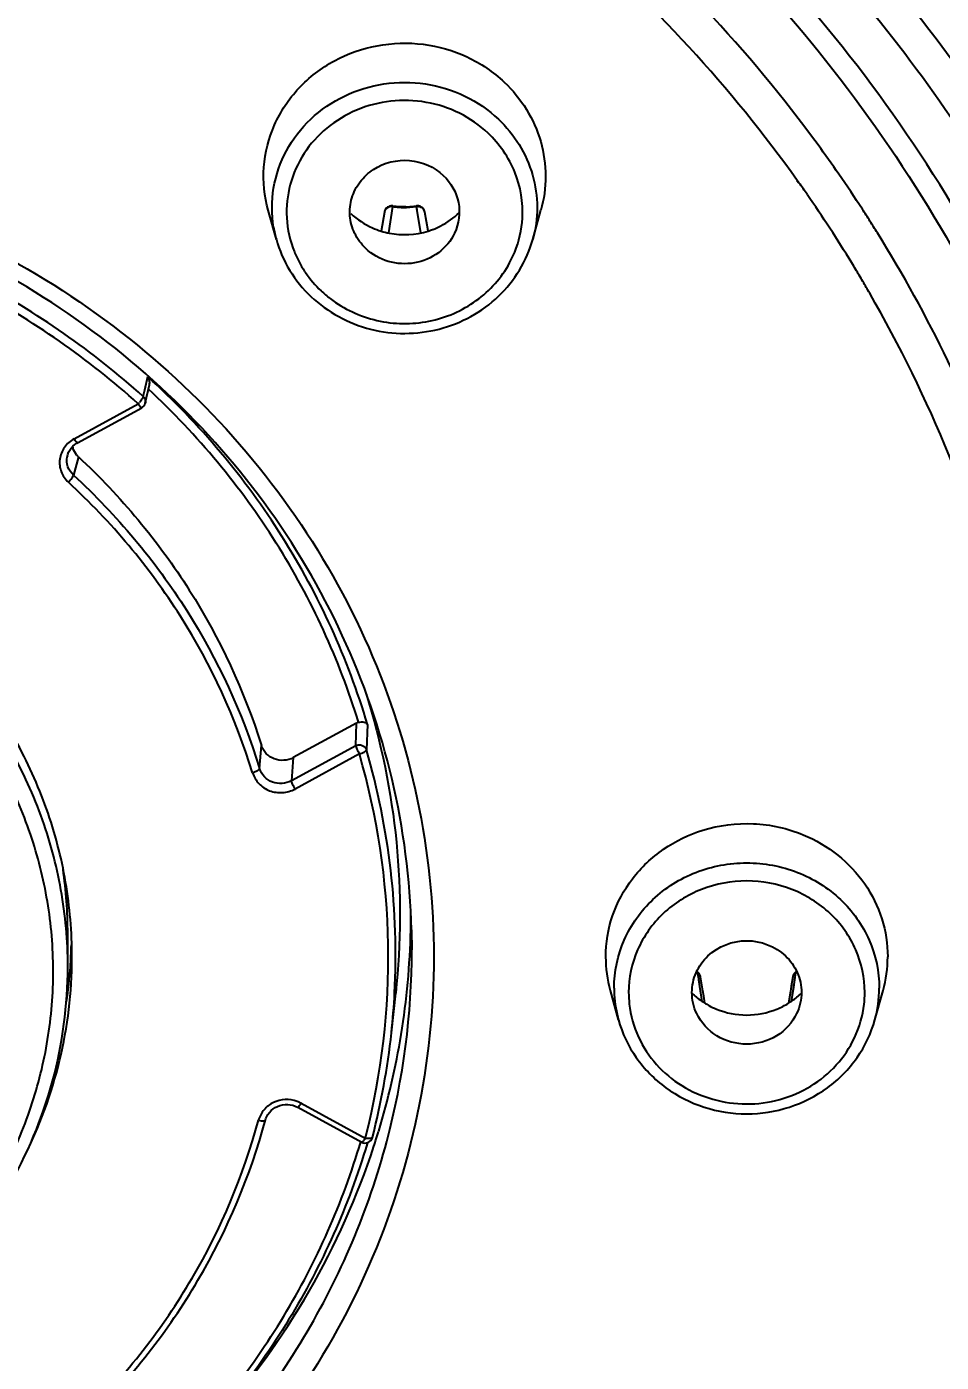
# Model space of a CAD drawing. Header units: millimetres. Extents: x 19741 to 22117, y -10160 to -6800.
# Drawn here: x 20999.28 to 21011.81, y -8164.75 to -8146.44 of the extents above; entities that cross this region are included whole.
import ezdxf

# ---------------------------------------------------------------- set-up
doc = ezdxf.new("R2010")
doc.units = ezdxf.units.MM
doc.styles.add('ARIAL', font='arial.ttf')
doc.dimstyles.get("Standard").update_dxf_attribs({"dimtxt": 15, "dimasz": 15, "dimexe": 0.18, "dimexo": 0.0625, "dimgap": 4, "dimtad": 0, "dimdec": 1, "dimdsep": 46, "dimtxsty": 'ARIAL', "dimcen": 0, "dimclrd": 5, "dimclre": 5, "dimclrt": 5, "dimadec": 0, "dimazin": 0, "dimtfac": 1, "dimtdec": 1, "dimtofl": 0, "dimtmove": 0, "dimatfit": 3, "dimfxl": 1, "dimtolj": 1, "dimtzin": 0, "dimarcsym": 0})

# ---------------------------------------------------------------- blocks, each defined once
blk = doc.blocks.new('*D105')
at = {"color": 5, "lineweight": -2, "transparency": 16777216}
for p, q in [((20930.718, -8157.92), (20930.718, -8082.015)), ((21055.576, -8157.917), (21055.576, -8082.015)), ((20945.718, -8082.195), (21040.576, -8082.195)), ((21055.576, -8082.195), (21070.576, -8082.195))]:
    blk.add_line(p, q, dxfattribs=at)
at = {"color": 5, "transparency": 16777216}
for points in [[(20945.718, -8079.695), (20945.718, -8084.695), (20930.718, -8082.195)], [(21040.576, -8079.695), (21040.576, -8084.695), (21055.576, -8082.195)]]:
    blk.add_solid(points, dxfattribs=at)
at = {"layer": 'Defpoints', "color": 0, "transparency": 16777216}
for p in [(21055.576, -8082.195), (20930.718, -8157.982), (21055.576, -8157.979)]:
    blk.add_point(p, dxfattribs=at)
at = {"color": 5, "transparency": 16777216, "insert": (21099.363, -8082.195), "char_height": 15, "attachment_point": 5, "style": 'ARIAL'}
blk.add_mtext('\\A1;%%C125', dxfattribs=at)

msp = doc.modelspace()

# ---------------------------------------------------------------- linework, layer by layer
at = {"linetype": 'Continuous'}
for p, q in [((21009.859, -8148.585), (21009.835, -8148.553)), ((21009.863, -8148.582), (21009.84, -8148.55)), ((21002.704, -8149.358), (21002.593, -8148.957)), ((21004.184, -8148.984), (21004.139, -8149.242)), ((21004.297, -8148.907), (21004.24, -8149.268)), ((21004.297, -8148.907), (21004.298, -8148.9)), ((21004.298, -8148.9), (21004.298, -8148.898)), ((21004.681, -8149.267), (21004.624, -8148.907)), ((21004.631, -8148.952), (21004.624, -8148.907)), ((21004.782, -8149.241), (21004.737, -8148.984)), ((21006.217, -8149.358), (21006.328, -8148.957)), ((21004.241, -8149.262), (21004.24, -8149.268)), ((21000.901, -8151.419), (21000.943, -8151.238)), ((21000.88, -8151.51), (21000.901, -8151.419)), ((21000.908, -8151.6), (21000.966, -8151.352)), ((20999.934, -8152.088), (21000.811, -8151.61)), ((20999.982, -8152.143), (21000.859, -8151.665)), ((20999.842, -8152.323), (20999.847, -8152.305)), ((20999.842, -8152.324), (20999.842, -8152.323)), ((20999.992, -8152.336), (20999.925, -8152.587)), ((21003.804, -8155.986), (21002.936, -8156.46)), ((21003.791, -8156.297), (21003.804, -8155.986)), ((21003.791, -8156.297), (21003.804, -8155.986)), ((21003.952, -8156.004), (21003.937, -8156.353)), ((21002.474, -8156.611), (21002.499, -8156.295)), ((21003.791, -8156.297), (21002.911, -8156.777)), ((21002.936, -8156.46), (21002.911, -8156.777)), ((21003.841, -8156.41), (21002.961, -8156.89)), ((20999.847, -8159.324), (20999.847, -8158.868)), ((21004.556, -8158.82), (21004.56, -8159.093)), ((21008.5, -8159.557), (21008.477, -8159.406)), ((21008.484, -8159.456), (21008.477, -8159.406)), ((21008.515, -8159.657), (21008.492, -8159.507)), ((21008.546, -8159.656), (21008.516, -8159.466)), ((21009.778, -8159.466), (21009.758, -8159.593)), ((21009.817, -8159.406), (21009.787, -8159.607)), ((21004.28, -8160.232), (21004.339, -8159.687)), ((21007.391, -8160.055), (21007.279, -8159.654)), ((21008.537, -8159.801), (21008.515, -8159.657)), ((21008.537, -8159.801), (21008.515, -8159.657)), ((21009.746, -8159.665), (21009.72, -8159.824)), ((21009.758, -8159.593), (21009.746, -8159.665)), ((21009.787, -8159.607), (21009.757, -8159.801)), ((21009.779, -8159.657), (21009.757, -8159.801)), ((21009.794, -8159.557), (21009.779, -8159.657)), ((21010.903, -8160.055), (21011.015, -8159.654)), ((21002.998, -8161.252), (21003.874, -8161.731)), ((21003.045, -8161.197), (21003.922, -8161.675)), ((21003.948, -8161.739), (21003.945, -8161.751)), ((21003.951, -8161.74), (21003.947, -8161.752))]:
    msp.add_line(p, q, dxfattribs=at)
for points in [[(21004.298, -8148.898), (21004.289, -8148.897), (21004.272, -8148.898), (21004.255, -8148.901), (21004.239, -8148.908), (21004.226, -8148.916), (21004.214, -8148.926), (21004.204, -8148.938), (21004.196, -8148.95), (21004.191, -8148.961), (21004.187, -8148.971), (21004.185, -8148.981), (21004.185, -8148.983)], [(21004.737, -8148.984), (21004.736, -8148.979), (21004.734, -8148.971), (21004.731, -8148.961), (21004.726, -8148.951), (21004.719, -8148.94), (21004.711, -8148.93), (21004.702, -8148.921), (21004.691, -8148.913), (21004.679, -8148.906), (21004.666, -8148.901), (21004.651, -8148.898), (21004.636, -8148.897), (21004.623, -8148.898)], [(20999.847, -8152.305), (20999.859, -8152.274), (20999.875, -8152.245), (20999.895, -8152.217), (20999.918, -8152.191), (20999.944, -8152.168), (20999.973, -8152.149), (20999.982, -8152.143)], [(21008.516, -8159.466), (21008.513, -8159.455), (21008.506, -8159.436), (21008.496, -8159.419), (21008.484, -8159.405), (21008.471, -8159.395)], [(21009.822, -8159.395), (21009.81, -8159.405), (21009.797, -8159.42), (21009.787, -8159.437), (21009.78, -8159.455), (21009.778, -8159.466)], [(21008.574, -8159.824), (21008.558, -8159.728), (21008.546, -8159.656)], [(21002.555, -8161.424), (21002.56, -8161.408), (21002.572, -8161.379), (21002.589, -8161.35), (21002.609, -8161.323), (21002.632, -8161.298), (21002.659, -8161.276), (21002.688, -8161.257), (21002.72, -8161.24), (21002.753, -8161.228), (21002.788, -8161.22), (21002.824, -8161.216), (21002.86, -8161.215), (21002.895, -8161.218), (21002.93, -8161.225), (21002.962, -8161.236), (21002.993, -8161.25), (21002.998, -8161.252)]]:
    msp.add_lwpolyline(points, dxfattribs=at)
for centre, radius, start, end in [((20994.379, -8159.561), 19.498, 34.7014, 36.1442), ((20994.461, -8159.505), 19.398, 32.9918, 34.7016), ((20994.366, -8159.583), 19.005, 34.7933, 35.3695), ((20994.469, -8159.513), 18.88, 31.3896, 34.7963), ((21004.46, -8147.735), 1.184, 262.0954, 263.8546), ((21004.461, -8147.709), 1.199, 262.2055, 270.874), ((21004.461, -8147.731), 1.188, 263.8557, 269.121), ((21004.461, -8147.73), 1.188, 269.1263, 277.8964), ((21004.461, -8147.71), 1.199, 270.8789, 276.1439), ((21004.461, -8147.714), 1.195, 276.1451, 277.7938), ((20994.527, -8159.461), 19.319, 32.4146, 32.991), ((21004.278, -8148.92), 1.634, 189.49, 195.5368), ((21004.454, -8148.216), 1.074, 246.1999, 252.9727), ((21004.459, -8148.198), 1.093, 252.9676, 258.9518), ((21004.464, -8148.208), 1.082, 287.0735, 290.6014), ((21004.467, -8148.214), 1.076, 290.597, 296.99), ((20994.562, -8159.439), 19.277, 31.8498, 32.4146), ((21004.35, -8148.958), 1.511, 208.301, 214.3849), ((20994.577, -8159.445), 18.753, 31.0767, 31.3857), ((20994.585, -8159.44), 18.743, 30.4786, 31.0767), ((21004.386, -8148.932), 1.555, 214.3997, 226.5983), ((20994.597, -8159.433), 18.729, 29.9093, 30.4786), ((21004.406, -8148.91), 1.584, 226.6246, 232.5478), ((21000.505, -8151.301), 0.434, 314.7184, 318.0634), ((21000.811, -8151.577), 0.1, 298.6299, 347.0085), ((21000.095, -8152.384), 0.26, 166.5938, 169.7569), ((21000.182, -8152.13), 0.279, 194.1915, 198.301), ((20993.848, -8158.869), 5.998, 0.0037, 8.3977), ((20994.407, -8158.608), 10.14, 358.8052, 359.7727), ((20994.426, -8158.608), 10.121, 359.773, 360), ((20993.86, -8159.19), 6.044, 1.5423, 3.0085), ((20994.308, -8158.604), 10.239, 350.7114, 358.7936), ((20993.858, -8158.901), 6.039, 355.9464, 358.7956), ((20994.307, -8159.089), 10.253, 345.1327, 359.977), ((20993.841, -8158.899), 6.056, 351.3733, 355.9454), ((21008.96, -8159.188), 1.745, 180.0742, 195.4384), ((21009.334, -8159.188), 1.745, 344.5596, 359.9261), ((20994.322, -8159.158), 10.016, 353.8465, 356.9772), ((21008.966, -8159.618), 1.635, 180.0518, 192.6638), ((21008.972, -8159.678), 1.442, 180.014, 186.3216), ((21009.119, -8158.949), 1.033, 225.5414, 234.8534), ((21009.174, -8158.949), 1.033, 305.1466, 314.4583), ((21009.322, -8159.678), 1.442, 353.4811, 359.9845), ((21009.322, -8159.617), 1.641, 344.5026, 359.9268), ((21009.004, -8159.673), 1.475, 186.3904, 204.792), ((21009.127, -8158.938), 1.046, 234.8387, 238.0004), ((21009.128, -8158.937), 1.047, 238.0001, 241.3648), ((21009.136, -8158.922), 1.064, 241.3837, 247.839), ((21009.16, -8158.926), 1.06, 292.156, 301.9641), ((21009.166, -8158.938), 1.046, 301.9998, 305.1613), ((21009.288, -8159.672), 1.476, 334.7833, 353.4116), ((21008.977, -8159.615), 1.646, 192.6502, 195.4943), ((20994.264, -8159.15), 10.075, 345.5297, 353.8383), ((20994.273, -8158.597), 10.275, 343.1348, 350.7043), ((21002.849, -8161.563), 0.416, 61.7697, 70.1787), ((21003.922, -8161.643), 0.1, 241.3701, 345.534), ((20994.25, -8159.18), 9.989, 345.5328, 345.7018), ((20994.201, -8158.575), 10.35, 341.9175, 342.5064), ((20994.213, -8158.579), 10.337, 342.5064, 343.1353)]:
    msp.add_arc(centre, radius, start, end, dxfattribs=at)
for points, knots in [([(21055.576, -8157.979), (21055.79, -8154.001), (21055.357, -8145.958), (21052.152, -8134.293), (21047.469, -8125.297), (21042.651, -8118.763), (21037.129, -8112.689), (21029.046, -8106.149), (21019.787, -8101.311), (21011.882, -8098.55), (21003.699, -8096.552), (20997.36, -8095.945), (20993.147, -8095.945)], [0, 0, 0, 0, 0.121522, 0.243492, 0.366411, 0.428424, 0.490784, 0.616404, 0.743348, 0.807307, 0.871469, 1, 1, 1, 1]), ([(20930.931, -8157.677), (20931.071, -8153.915), (20931.862, -8148.262), (20934.028, -8141.016), (20936.927, -8133.974), (20941.883, -8125.713), (20948.381, -8118.54), (20954.362, -8113.588), (20960.847, -8109.178), (20969.744, -8104.81), (20981.241, -8101.602), (20993.172, -8100.522), (21005.102, -8101.611), (21016.595, -8104.828), (21025.488, -8109.202), (21031.971, -8113.617), (21037.947, -8118.574), (21044.439, -8125.751), (21049.388, -8134.016), (21052.282, -8141.06), (21054.442, -8148.308), (21055.228, -8153.961), (21055.364, -8157.724)], [0, 0, 0, 0, 0.060743, 0.091251, 0.121862, 0.183409, 0.24559, 0.276968, 0.308508, 0.371957, 0.43586, 0.500007, 0.564153, 0.628055, 0.691501, 0.72304, 0.754416, 0.816594, 0.87814, 0.90875, 0.939257, 1, 1, 1, 1]), ([(21024.322, -8210.31), (21027.778, -8208.399), (21034.312, -8203.932), (21042.582, -8195.521), (21048.972, -8185.738), (21053.225, -8174.957), (21055.176, -8163.594), (21054.746, -8152.088), (21051.952, -8140.885), (21046.906, -8130.418), (21039.806, -8121.087), (21030.93, -8113.248), (21020.619, -8107.196), (21009.267, -8103.154), (20997.305, -8101.275), (20985.186, -8101.628), (20973.371, -8104.197), (20965.953, -8107.343), (20962.447, -8109.243)], [0, 0, 0, 0, 0.063059, 0.125441, 0.187164, 0.248341, 0.309174, 0.36992, 0.430848, 0.492201, 0.554154, 0.616784, 0.680067, 0.743881, 0.808029, 0.872266, 0.936332, 1, 1, 1, 1]), ([(20993.147, -8103.184), (20996.808, -8103.184), (21004.133, -8103.819), (21014.75, -8106.648), (21024.651, -8111.261), (21033.501, -8117.505), (21041.004, -8125.176), (21046.905, -8134.019), (21051.001, -8143.735), (21052.438, -8150.599), (21052.817, -8154.049)], [0, 0, 0, 0, 0.128167, 0.25588, 0.382762, 0.508523, 0.633022, 0.756282, 0.878495, 1, 1, 1, 1]), ([(20993.147, -8103.386), (20996.766, -8103.386), (21004.006, -8104.01), (21014.503, -8106.787), (21024.303, -8111.315), (21033.077, -8117.449), (21040.535, -8124.988), (21046.428, -8133.685), (21050.557, -8143.251), (21052.044, -8150.019), (21052.455, -8153.424)], [0, 0, 0, 0, 0.128174, 0.255895, 0.382789, 0.508562, 0.633068, 0.756328, 0.878522, 1, 1, 1, 1]), ([(21052.045, -8153.478), (21051.635, -8150.098), (21050.523, -8145.061), (21048.111, -8138.657), (21045.083, -8132.464), (21040.19, -8125.249), (21032.783, -8117.769), (21024.071, -8111.682), (21014.344, -8107.189), (21003.924, -8104.434), (20996.738, -8103.816), (20993.147, -8103.816)], [0, 0, 0, 0, 0.12149, 0.182552, 0.24384, 0.367103, 0.491598, 0.617346, 0.744202, 0.871878, 1, 1, 1, 1]), ([(21051.735, -8153.516), (21051.331, -8150.238), (21049.899, -8143.726), (21045.971, -8134.502), (21040.383, -8126.081), (21033.315, -8118.731), (21024.991, -8112.678), (21015.674, -8108.111), (21005.657, -8105.169), (20998.717, -8104.352), (20995.238, -8104.235)], [0, 0, 0, 0, 0.121577, 0.243853, 0.367143, 0.491628, 0.617339, 0.744155, 0.871821, 1, 1, 1, 1]), ([(21011.175, -8136.518), (21012.86, -8137.715), (21015.972, -8140.454), (21019.637, -8145.426), (21022.114, -8151.025), (21023.285, -8156.997), (21023.095, -8163.068), (21021.552, -8168.963), (21018.731, -8174.41), (21016.096, -8177.568), (21014.624, -8178.995)], [0, 0, 0, 0, 0.127336, 0.253182, 0.377746, 0.501471, 0.62496, 0.748863, 0.873748, 1, 1, 1, 1]), ([(20993.4, -8137.569), (20994.592, -8137.582), (20996.975, -8137.783), (21000.454, -8138.608), (21003.756, -8139.936), (21006.8, -8141.735), (21009.511, -8143.961), (21011.823, -8146.56), (21013.679, -8149.47), (21014.584, -8151.577), (21014.945, -8152.655)], [0, 0, 0, 0, 0.127629, 0.254907, 0.381536, 0.507293, 0.63202, 0.755665, 0.878274, 1, 1, 1, 1]), ([(20993.147, -8137.997), (20994.632, -8137.997), (20997.603, -8138.277), (21001.881, -8139.524), (21005.818, -8141.547), (21009.254, -8144.27), (21012.055, -8147.586), (21014.106, -8151.364), (21015.323, -8155.454), (21015.546, -8158.286), (21015.507, -8159.69)], [0, 0, 0, 0, 0.128471, 0.256405, 0.383372, 0.509057, 0.633354, 0.756373, 0.878429, 1, 1, 1, 1]), ([(21010.124, -8148.061), (21009.176, -8146.763), (21006.933, -8144.377), (21002.802, -8141.692), (20998.118, -8140.017), (20994.803, -8139.639), (20993.147, -8139.639)], [0, 0, 0, 0, 0.245836, 0.494941, 0.74671, 1, 1, 1, 1]), ([(21014.333, -8154.797), (21013.955, -8153.098), (21012.728, -8149.768), (21009.637, -8145.409), (21005.496, -8141.928), (21002.221, -8140.346), (21000.51, -8139.761)], [0, 0, 0, 0, 0.245285, 0.493431, 0.745085, 1, 1, 1, 1]), ([(21000.449, -8140.042), (21002.132, -8140.622), (21005.353, -8142.184), (21009.425, -8145.616), (21012.463, -8149.91), (21013.669, -8153.189), (21014.041, -8154.861)], [0, 0, 0, 0, 0.254909, 0.506558, 0.754705, 1, 1, 1, 1]), ([(21009.84, -8148.55), (21008.931, -8147.275), (21006.773, -8144.926), (21002.779, -8142.265), (20998.234, -8140.581), (20995.008, -8140.175), (20993.394, -8140.156)], [0, 0, 0, 0, 0.245787, 0.494848, 0.746622, 1, 1, 1, 1]), ([(21002.593, -8148.957), (21002.54, -8148.767), (21002.499, -8148.363), (21002.648, -8147.772), (21002.99, -8147.259), (21003.486, -8146.879), (21004.082, -8146.669), (21004.718, -8146.65), (21005.327, -8146.824), (21005.677, -8147.06), (21005.826, -8147.202)], [0, 0, 0, 0, 0.121185, 0.242702, 0.365849, 0.491227, 0.618508, 0.746626, 0.874183, 1, 1, 1, 1]), ([(21002.667, -8149.19), (21002.637, -8149.013), (21002.637, -8148.646), (21002.818, -8148.125), (21003.159, -8147.684), (21003.626, -8147.365), (21004.174, -8147.198), (21004.748, -8147.198), (21005.295, -8147.365), (21005.61, -8147.58), (21005.745, -8147.708)], [0, 0, 0, 0, 0.120998, 0.242685, 0.366144, 0.491757, 0.619085, 0.747061, 0.874389, 1, 1, 1, 1]), ([(21005.826, -8147.202), (21006.058, -8147.42), (21006.412, -8147.986), (21006.412, -8148.655), (21006.328, -8148.958)], [0, 0, 0, 0, 0.503724, 1, 1, 1, 1]), ([(20993.147, -8202.355), (20996.636, -8202.355), (21003.619, -8201.585), (21013.525, -8198.175), (21022.345, -8192.69), (21029.595, -8185.417), (21034.876, -8176.745), (21037.394, -8168.719), (21038.182, -8162.127), (21038.162, -8157.15), (21037.528, -8152.212), (21036.704, -8148.992), (21036.195, -8147.413)], [0, 0, 0, 0, 0.12887, 0.257027, 0.3839, 0.509181, 0.632895, 0.755413, 0.816531, 0.877603, 0.938728, 1, 1, 1, 1]), ([(21005.604, -8147.9), (21005.489, -8147.791), (21005.222, -8147.606), (21004.759, -8147.455), (21004.269, -8147.44), (21003.797, -8147.562), (21003.382, -8147.811), (21003.064, -8148.166), (21002.871, -8148.596), (21002.838, -8148.907), (21002.846, -8149.06)], [0, 0, 0, 0, 0.125372, 0.25245, 0.380241, 0.507567, 0.633388, 0.75717, 0.879088, 1, 1, 1, 1]), ([(21005.745, -8147.708), (21005.962, -8147.913), (21006.296, -8148.445), (21006.296, -8149.074), (21006.217, -8149.358)], [0, 0, 0, 0, 0.503712, 1, 1, 1, 1]), ([(21006.075, -8149.064), (21006.087, -8148.852), (21006.015, -8148.413), (21005.761, -8148.049), (21005.604, -8147.9)], [0, 0, 0, 0, 0.495973, 1, 1, 1, 1]), ([(20993.147, -8148.115), (20993.912, -8148.115), (20995.443, -8148.257), (20997.65, -8148.889), (20999.687, -8149.916), (21001.474, -8151.3), (21002.942, -8152.988), (21004.035, -8154.917), (21004.708, -8157.01), (21004.86, -8158.466), (21004.86, -8159.19)], [0, 0, 0, 0, 0.12841, 0.256311, 0.383264, 0.50897, 0.63331, 0.756376, 0.878457, 1, 1, 1, 1]), ([(21004.556, -8158.82), (21004.538, -8158.127), (21004.357, -8156.738), (21003.669, -8154.749), (21002.589, -8152.921), (21001.158, -8151.324), (20999.43, -8150.017), (20996.816, -8148.724), (20993.147, -8148.047), (20989.478, -8148.724), (20986.864, -8150.017), (20985.135, -8151.324), (20983.705, -8152.921), (20982.625, -8154.749), (20981.937, -8156.738), (20981.756, -8158.127), (20981.738, -8158.82)], [0, 0, 0, 0, 0.060726, 0.121768, 0.183337, 0.24558, 0.308532, 0.372125, 0.5, 0.627875, 0.691468, 0.754419, 0.816663, 0.878232, 0.939274, 1, 1, 1, 1]), ([(21003.776, -8149.271), (21003.741, -8149.197), (21003.697, -8149.035), (21003.724, -8148.785), (21003.84, -8148.559), (21004.091, -8148.326), (21004.532, -8148.216), (21004.869, -8148.364), (21004.991, -8148.48)], [0, 0, 0, 0, 0.12264, 0.244861, 0.368376, 0.494177, 0.747835, 1, 1, 1, 1]), ([(21004.991, -8148.48), (21005.094, -8148.577), (21005.246, -8148.841), (21005.205, -8149.144), (21005.145, -8149.271)], [0, 0, 0, 0, 0.503058, 1, 1, 1, 1]), ([(21000.811, -8151.61), (21000.13, -8150.994), (20998.596, -8149.926), (20996.849, -8149.266), (20995.947, -8149.043)], [0, 0, 0, 0, 0.497093, 1, 1, 1, 1]), ([(21000.88, -8151.51), (21000.193, -8150.889), (20998.645, -8149.811), (20996.882, -8149.145), (20995.972, -8148.92)], [0, 0, 0, 0, 0.497092, 1, 1, 1, 1]), ([(21002.846, -8149.06), (21002.855, -8149.219), (21002.903, -8149.433), (21002.994, -8149.626), (21003.019, -8149.674)], [0, 0, 0, 0, 0.747837, 1, 1, 1, 1]), ([(21004.297, -8148.907), (21004.273, -8148.904), (21004.22, -8148.914), (21004.19, -8148.96), (21004.185, -8148.983)], [0, 0, 0, 0, 0.502457, 1, 1, 1, 1]), ([(21004.623, -8148.898), (21004.623, -8148.899), (21004.624, -8148.902), (21004.624, -8148.905), (21004.624, -8148.907)], [0, 0, 0, 0, 0.265591, 1, 1, 1, 1]), ([(21004.709, -8148.933), (21004.703, -8148.927), (21004.678, -8148.91), (21004.646, -8148.904), (21004.624, -8148.907)], [0, 0, 0, 0, 0.26195, 1, 1, 1, 1]), ([(21005.899, -8149.679), (21005.925, -8149.631), (21006.017, -8149.438), (21006.066, -8149.224), (21006.075, -8149.064)], [0, 0, 0, 0, 0.252036, 1, 1, 1, 1]), ([(21002.704, -8149.358), (21002.745, -8149.506), (21002.87, -8149.793), (21003.067, -8150.036), (21003.18, -8150.142)], [0, 0, 0, 0, 0.497489, 1, 1, 1, 1]), ([(21003.18, -8150.142), (21003.405, -8150.355), (21003.981, -8150.667), (21004.95, -8150.662), (21005.799, -8150.203), (21006.136, -8149.65), (21006.217, -8149.358)], [0, 0, 0, 0, 0.25073, 0.504141, 0.754799, 1, 1, 1, 1]), ([(21005.145, -8149.271), (21005.096, -8149.376), (21004.938, -8149.564), (21004.6, -8149.706), (21004.232, -8149.686), (21004.016, -8149.564), (21003.93, -8149.483)], [0, 0, 0, 0, 0.245111, 0.496423, 0.749934, 1, 1, 1, 1]), ([(21013.086, -8154.133), (21012.966, -8153.707), (21012.425, -8152.014), (21011.641, -8150.399), (21010.937, -8149.267)], [0, 0, 0, 0, 0.249309, 1, 1, 1, 1]), ([(21003.442, -8150.168), (21003.629, -8150.311), (21004.073, -8150.518), (21004.802, -8150.527), (21005.467, -8150.242), (21005.79, -8149.881), (21005.899, -8149.679)], [0, 0, 0, 0, 0.250688, 0.503906, 0.754796, 1, 1, 1, 1]), ([(20993.147, -8178.225), (20994.876, -8178.225), (20998.338, -8177.802), (21003.185, -8175.935), (21007.377, -8172.955), (21010.629, -8169.054), (21012.72, -8164.486), (21013.502, -8159.558), (21012.921, -8154.607), (21011.654, -8151.524), (21010.832, -8150.094)], [0, 0, 0, 0, 0.129111, 0.257343, 0.384053, 0.508966, 0.632277, 0.754615, 0.876882, 1, 1, 1, 1]), ([(21003.952, -8156.004), (21003.818, -8155.553), (21003.486, -8154.665), (21002.809, -8153.412), (21001.962, -8152.254), (21001.298, -8151.561), (21000.943, -8151.238)], [0, 0, 0, 0, 0.247671, 0.496724, 0.747446, 1, 1, 1, 1]), ([(21000.966, -8151.352), (21000.968, -8151.342), (21000.972, -8151.303), (21000.96, -8151.262), (21000.943, -8151.238)], [0, 0, 0, 0, 0.252903, 1, 1, 1, 1]), ([(21003.83, -8155.976), (21003.698, -8155.545), (21003.375, -8154.698), (21002.725, -8153.5), (21001.919, -8152.39), (21001.288, -8151.723), (21000.952, -8151.41)], [0, 0, 0, 0, 0.247744, 0.496834, 0.747533, 1, 1, 1, 1]), ([(21000.811, -8151.61), (21000.816, -8151.618), (21000.825, -8151.632), (21000.839, -8151.651), (21000.848, -8151.661), (21000.857, -8151.666), (21000.859, -8151.665)], [0, 0, 0, 0, 0.385756, 0.696429, 0.903216, 1, 1, 1, 1]), ([(21000.879, -8151.515), (21000.876, -8151.527), (21000.859, -8151.554), (21000.84, -8151.578), (21000.828, -8151.591)], [0, 0, 0, 0, 0.409263, 1, 1, 1, 1]), ([(21000.88, -8151.51), (21000.892, -8151.521), (21000.91, -8151.55), (21000.912, -8151.584), (21000.908, -8151.6)], [0, 0, 0, 0, 0.505543, 1, 1, 1, 1]), ([(20999.934, -8152.088), (20999.882, -8152.117), (20999.791, -8152.198), (20999.723, -8152.366), (20999.744, -8152.545), (20999.812, -8152.645), (20999.855, -8152.686)], [0, 0, 0, 0, 0.257499, 0.50256, 0.746019, 1, 1, 1, 1]), ([(20999.982, -8152.143), (20999.98, -8152.145), (20999.972, -8152.139), (20999.962, -8152.129), (20999.948, -8152.111), (20999.939, -8152.096), (20999.934, -8152.088)], [0, 0, 0, 0, 0.101756, 0.312742, 0.616585, 1, 1, 1, 1]), ([(20999.925, -8152.587), (20999.891, -8152.556), (20999.839, -8152.477), (20999.831, -8152.382), (20999.839, -8152.338)], [0, 0, 0, 0, 0.503869, 1, 1, 1, 1]), ([(20999.992, -8152.336), (20999.983, -8152.328), (20999.951, -8152.293), (20999.927, -8152.251), (20999.917, -8152.218)], [0, 0, 0, 0, 0.257276, 1, 1, 1, 1]), ([(20999.992, -8152.336), (21000.572, -8152.876), (21001.594, -8154.1), (21002.266, -8155.547), (21002.499, -8156.295)], [0, 0, 0, 0, 0.503168, 1, 1, 1, 1]), ([(20999.855, -8152.686), (20999.864, -8152.677), (20999.881, -8152.659), (20999.902, -8152.632), (20999.917, -8152.609), (20999.924, -8152.594), (20999.925, -8152.587)], [0, 0, 0, 0, 0.306883, 0.599872, 0.843417, 1, 1, 1, 1]), ([(21002.378, -8156.668), (21002.147, -8155.915), (21001.474, -8154.456), (21000.442, -8153.226), (20999.855, -8152.686)], [0, 0, 0, 0, 0.496767, 1, 1, 1, 1]), ([(20999.925, -8152.587), (21000.517, -8153.134), (21001.561, -8154.376), (21002.241, -8155.85), (21002.474, -8156.611)], [0, 0, 0, 0, 0.503234, 1, 1, 1, 1]), ([(20999.896, -8158.873), (20999.878, -8158.529), (20999.783, -8157.84), (20999.465, -8156.845), (20998.982, -8155.912), (20998.346, -8155.065), (20997.575, -8154.326), (20996.688, -8153.715), (20995.709, -8153.247), (20994.663, -8152.935), (20993.578, -8152.786), (20992.482, -8152.804), (20991.403, -8152.988), (20990.369, -8153.335), (20989.408, -8153.834), (20988.543, -8154.474), (20987.8, -8155.238), (20987.395, -8155.819), (20987.219, -8156.122)], [0, 0, 0, 0, 0.060488, 0.121213, 0.182328, 0.243941, 0.30611, 0.368832, 0.432047, 0.495648, 0.559487, 0.623396, 0.687198, 0.750728, 0.813845, 0.876451, 0.9385, 1, 1, 1, 1]), ([(20999.847, -8159.324), (20999.847, -8158.972), (20999.784, -8158.266), (20999.506, -8157.237), (20999.051, -8156.267), (20998.431, -8155.382), (20997.666, -8154.607), (20996.775, -8153.964), (20995.784, -8153.469), (20995.077, -8153.248), (20994.716, -8153.165)], [0, 0, 0, 0, 0.122108, 0.244608, 0.367847, 0.492084, 0.617463, 0.744001, 0.871587, 1, 1, 1, 1]), ([(20993.147, -8178.655), (20994.716, -8178.655), (20997.079, -8178.398), (21000.101, -8177.558), (21002.993, -8176.402), (21006.316, -8174.386), (21009.087, -8171.69), (21010.867, -8169.221), (21012.331, -8166.591), (21013.553, -8163.024), (21013.951, -8158.535), (21013.489, -8155.565), (21013.086, -8154.133)], [0, 0, 0, 0, 0.128837, 0.193124, 0.257166, 0.384069, 0.509418, 0.571603, 0.633429, 0.756005, 0.877952, 1, 1, 1, 1]), ([(21052.817, -8154.049), (21053.241, -8157.909), (21053.247, -8165.756), (21050.709, -8177.259), (21046.57, -8186.219), (21042.17, -8192.774), (21037.055, -8198.902), (21029.449, -8205.569), (21020.615, -8210.594), (21013.017, -8213.533), (21005.116, -8215.728), (20998.963, -8216.495), (20994.861, -8216.606)], [0, 0, 0, 0, 0.12171, 0.243718, 0.366572, 0.428535, 0.49084, 0.616364, 0.743251, 0.807206, 0.871376, 1, 1, 1, 1]), ([(20995.862, -8215.886), (20999.864, -8215.713), (21007.836, -8214.596), (21019.193, -8210.674), (21029.492, -8204.662), (21038.303, -8196.801), (21045.261, -8187.41), (21050.073, -8176.872), (21052.533, -8165.627), (21052.533, -8157.961), (21052.126, -8154.188)], [0, 0, 0, 0, 0.128621, 0.256581, 0.383459, 0.508993, 0.633134, 0.756067, 0.878179, 1, 1, 1, 1]), ([(21052.537, -8154.155), (21052.94, -8157.934), (21052.935, -8165.613), (21050.475, -8176.874), (21046.475, -8185.662), (21042.221, -8192.111), (21037.276, -8198.153), (21029.917, -8204.762), (21021.353, -8209.806), (21013.971, -8212.808), (21006.283, -8215.099), (21000.281, -8215.975), (20996.271, -8216.174)], [0, 0, 0, 0, 0.121758, 0.24381, 0.366687, 0.428646, 0.490941, 0.616431, 0.743275, 0.80721, 0.871365, 1, 1, 1, 1]), ([(20995.849, -8215.684), (20999.835, -8215.512), (21007.776, -8214.399), (21019.086, -8210.489), (21029.34, -8204.497), (21038.11, -8196.664), (21045.03, -8187.307), (21049.809, -8176.81), (21052.242, -8165.613), (21052.229, -8157.98), (21051.818, -8154.225)], [0, 0, 0, 0, 0.128662, 0.256656, 0.383555, 0.509093, 0.633223, 0.756131, 0.878211, 1, 1, 1, 1]), ([(20998.849, -8162.34), (20999.009, -8162.064), (20999.285, -8161.485), (20999.553, -8160.565), (20999.669, -8159.617), (20999.628, -8158.663), (20999.431, -8157.726), (20999.085, -8156.83), (20998.597, -8155.995), (20998.186, -8155.494), (20997.962, -8155.261)], [0, 0, 0, 0, 0.125309, 0.249894, 0.374061, 0.498144, 0.622491, 0.747423, 0.8732, 1, 1, 1, 1]), ([(21003.933, -8155.585), (21004.14, -8156.245), (21004.419, -8157.609), (21004.413, -8159.001), (21004.339, -8159.687)], [0, 0, 0, 0, 0.500532, 1, 1, 1, 1]), ([(21003.83, -8155.976), (21003.855, -8155.969), (21003.899, -8155.967), (21003.944, -8155.989), (21003.952, -8156.004)], [0, 0, 0, 0, 0.592067, 1, 1, 1, 1]), ([(21002.936, -8156.46), (21002.897, -8156.481), (21002.808, -8156.506), (21002.672, -8156.487), (21002.559, -8156.413), (21002.512, -8156.336), (21002.499, -8156.295)], [0, 0, 0, 0, 0.255984, 0.506722, 0.753386, 1, 1, 1, 1]), ([(21003.791, -8156.297), (21003.804, -8156.29), (21003.834, -8156.282), (21003.88, -8156.289), (21003.918, -8156.314), (21003.933, -8156.339), (21003.937, -8156.353)], [0, 0, 0, 0, 0.253678, 0.509189, 0.759086, 1, 1, 1, 1]), ([(21003.791, -8156.297), (21003.791, -8156.304), (21003.796, -8156.32), (21003.812, -8156.358), (21003.828, -8156.389), (21003.841, -8156.41)], [0, 0, 0, 0, 0.160479, 0.403431, 1, 1, 1, 1]), ([(21003.841, -8156.41), (21003.864, -8156.403), (21003.896, -8156.392), (21003.927, -8156.371), (21003.937, -8156.359), (21003.937, -8156.353)], [0, 0, 0, 0, 0.627505, 0.85641, 1, 1, 1, 1]), ([(21004.324, -8159.686), (21004.353, -8159.127), (21004.318, -8157.999), (21004.094, -8156.893), (21003.937, -8156.353)], [0, 0, 0, 0, 0.499473, 1, 1, 1, 1]), ([(21003.929, -8161.647), (21004.147, -8160.794), (21004.356, -8159.02), (21004.087, -8157.256), (21003.841, -8156.41)], [0, 0, 0, 0, 0.499884, 1, 1, 1, 1]), ([(21002.474, -8156.611), (21002.473, -8156.616), (21002.463, -8156.628), (21002.442, -8156.642), (21002.412, -8156.657), (21002.39, -8156.664), (21002.378, -8156.668)], [0, 0, 0, 0, 0.145678, 0.379747, 0.674711, 1, 1, 1, 1]), ([(21002.378, -8156.668), (21002.395, -8156.723), (21002.442, -8156.801), (21002.532, -8156.876), (21002.638, -8156.93), (21002.789, -8156.952), (21002.908, -8156.918), (21002.961, -8156.89)], [0, 0, 0, 0, 0.246376, 0.369971, 0.49401, 0.744225, 1, 1, 1, 1]), ([(21002.911, -8156.777), (21002.872, -8156.799), (21002.783, -8156.823), (21002.647, -8156.805), (21002.533, -8156.729), (21002.486, -8156.652), (21002.474, -8156.611)], [0, 0, 0, 0, 0.252916, 0.506414, 0.755941, 1, 1, 1, 1]), ([(21002.961, -8156.89), (21002.955, -8156.879), (21002.943, -8156.858), (21002.927, -8156.827), (21002.917, -8156.8), (21002.912, -8156.784), (21002.911, -8156.777)], [0, 0, 0, 0, 0.301037, 0.593466, 0.839952, 1, 1, 1, 1]), ([(21007.216, -8159.19), (21007.216, -8159), (21007.28, -8158.615), (21007.56, -8158.098), (21007.993, -8157.689), (21008.354, -8157.514), (21008.544, -8157.455)], [0, 0, 0, 0, 0.244962, 0.49252, 0.744206, 1, 1, 1, 1]), ([(21008.544, -8157.455), (21008.767, -8157.386), (21009.241, -8157.325), (21009.707, -8157.428), (21009.922, -8157.518)], [0, 0, 0, 0, 0.500459, 1, 1, 1, 1]), ([(21009.922, -8157.518), (21010.091, -8157.588), (21010.409, -8157.774), (21010.784, -8158.174), (21011.023, -8158.659), (21011.078, -8159.014), (21011.078, -8159.19)], [0, 0, 0, 0, 0.255375, 0.506787, 0.754557, 1, 1, 1, 1]), ([(21014.461, -8157.838), (21014.545, -8159.203), (21014.417, -8161.966), (21013.343, -8165.978), (21011.432, -8169.701), (21008.767, -8172.978), (21005.459, -8175.675), (21001.645, -8177.682), (20997.486, -8178.92), (20994.593, -8179.198), (20993.147, -8179.198)], [0, 0, 0, 0, 0.121612, 0.243642, 0.366602, 0.490844, 0.616501, 0.743479, 0.87146, 1, 1, 1, 1]), ([(21007.331, -8159.619), (21007.331, -8159.395), (21007.427, -8158.939), (21007.835, -8158.368), (21008.439, -8157.99), (21009.147, -8157.858), (21009.855, -8157.99), (21010.459, -8158.368), (21010.866, -8158.939), (21010.963, -8159.395), (21010.963, -8159.619)], [0, 0, 0, 0, 0.121764, 0.245422, 0.371775, 0.49999, 0.628204, 0.754562, 0.878231, 1, 1, 1, 1]), ([(21015.988, -8158.136), (21016.063, -8159.591), (21015.899, -8162.532), (21014.721, -8166.796), (21012.659, -8170.748), (21009.802, -8174.222), (21006.267, -8177.08), (21002.199, -8179.207), (20997.768, -8180.517), (20994.687, -8180.812), (20993.147, -8180.812)], [0, 0, 0, 0, 0.121599, 0.243635, 0.366611, 0.490869, 0.616534, 0.743508, 0.871478, 1, 1, 1, 1]), ([(21010.764, -8159.678), (21010.764, -8159.479), (21010.678, -8159.073), (21010.315, -8158.565), (21009.777, -8158.228), (21009.147, -8158.111), (21008.517, -8158.228), (21007.979, -8158.565), (21007.616, -8159.073), (21007.53, -8159.479), (21007.53, -8159.678)], [0, 0, 0, 0, 0.12175, 0.245415, 0.371774, 0.499992, 0.628209, 0.75457, 0.878232, 1, 1, 1, 1]), ([(20999.322, -8161.785), (20999.524, -8161.356), (20999.829, -8160.451), (20999.915, -8159.499), (20999.902, -8159.028)], [0, 0, 0, 0, 0.501279, 1, 1, 1, 1]), ([(21008.397, -8159.678), (21008.397, -8159.586), (21008.437, -8159.398), (21008.66, -8159.084), (21009.147, -8158.893), (21009.634, -8159.084), (21009.857, -8159.397), (21009.897, -8159.586), (21009.897, -8159.678)], [0, 0, 0, 0, 0.122868, 0.247668, 0.499983, 0.752306, 0.877124, 1, 1, 1, 1]), ([(21004.86, -8159.19), (21004.86, -8159.914), (21004.708, -8161.37), (21004.035, -8163.464), (21002.942, -8165.392), (21001.474, -8167.08), (20999.686, -8168.464), (20996.971, -8169.834), (20993.147, -8170.553), (20989.323, -8169.834), (20986.608, -8168.464), (20984.82, -8167.08), (20983.352, -8165.392), (20982.259, -8163.464), (20981.586, -8161.37), (20981.434, -8159.914), (20981.434, -8159.19)], [0, 0, 0, 0, 0.060838, 0.121951, 0.183551, 0.24579, 0.308712, 0.37226, 0.499999, 0.627738, 0.691284, 0.754206, 0.816446, 0.878047, 0.939161, 1, 1, 1, 1]), ([(20999.024, -8162.366), (20999.29, -8161.906), (20999.705, -8160.916), (20999.847, -8159.852), (20999.847, -8159.324)], [0, 0, 0, 0, 0.501751, 1, 1, 1, 1]), ([(21007.391, -8160.055), (21007.441, -8160.239), (21007.61, -8160.593), (21008.024, -8161.011), (21008.555, -8161.28), (21009.147, -8161.373), (21009.739, -8161.28), (21010.27, -8161.011), (21010.684, -8160.593), (21010.852, -8160.239), (21010.903, -8160.055)], [0, 0, 0, 0, 0.122663, 0.24695, 0.372941, 0.500003, 0.627064, 0.753053, 0.877338, 1, 1, 1, 1]), ([(21009.831, -8159.968), (21009.773, -8160.092), (21009.572, -8160.311), (21009.147, -8160.426), (21008.722, -8160.311), (21008.521, -8160.092), (21008.462, -8159.968)], [0, 0, 0, 0, 0.24657, 0.499985, 0.753402, 1, 1, 1, 1]), ([(21007.666, -8160.291), (21007.728, -8160.426), (21007.897, -8160.681), (21008.367, -8161.074), (21009.141, -8161.294), (21009.916, -8161.08), (21010.389, -8160.69), (21010.56, -8160.436), (21010.623, -8160.301)], [0, 0, 0, 0, 0.122925, 0.24784, 0.499928, 0.752068, 0.877034, 1, 1, 1, 1]), ([(21002.99, -8161.172), (21002.937, -8161.153), (21002.824, -8161.136), (21002.659, -8161.177), (21002.527, -8161.28), (21002.473, -8161.379), (21002.459, -8161.431)], [0, 0, 0, 0, 0.255555, 0.505607, 0.752374, 1, 1, 1, 1]), ([(21002.998, -8161.252), (21003, -8161.253), (21003.008, -8161.248), (21003.017, -8161.238), (21003.031, -8161.219), (21003.04, -8161.205), (21003.045, -8161.197)], [0, 0, 0, 0, 0.101756, 0.312742, 0.616585, 1, 1, 1, 1]), ([(21000.088, -8165.473), (21000.652, -8164.915), (21001.636, -8163.659), (21002.255, -8162.187), (21002.459, -8161.431)], [0, 0, 0, 0, 0.503109, 1, 1, 1, 1]), ([(21000.143, -8165.526), (21000.717, -8164.962), (21001.718, -8163.687), (21002.348, -8162.192), (21002.555, -8161.424)], [0, 0, 0, 0, 0.503055, 1, 1, 1, 1]), ([(21002.459, -8161.431), (21002.47, -8161.434), (21002.492, -8161.438), (21002.518, -8161.439), (21002.535, -8161.437), (21002.546, -8161.434), (21002.554, -8161.429), (21002.555, -8161.424)], [0, 0, 0, 0, 0.349672, 0.646681, 0.768979, 0.868558, 1, 1, 1, 1]), ([(21003.922, -8161.675), (21003.917, -8161.684), (21003.908, -8161.698), (21003.894, -8161.716), (21003.884, -8161.727), (21003.876, -8161.732), (21003.874, -8161.731)], [0, 0, 0, 0, 0.385756, 0.696429, 0.903216, 1, 1, 1, 1]), ([(21004.019, -8161.668), (21004.018, -8161.672), (21004.007, -8161.68), (21003.985, -8161.683), (21003.955, -8161.682), (21003.934, -8161.678), (21003.922, -8161.675)], [0, 0, 0, 0, 0.131712, 0.347841, 0.647755, 1, 1, 1, 1]), ([(21001.167, -8166.186), (21001.795, -8165.569), (21002.897, -8164.182), (21003.614, -8162.561), (21003.86, -8161.726)], [0, 0, 0, 0, 0.503017, 1, 1, 1, 1]), ([(21003.947, -8161.752), (21003.821, -8162.174), (21003.513, -8163.005), (21002.894, -8164.185), (21002.125, -8165.283), (21001.523, -8165.947), (21001.202, -8166.26)], [0, 0, 0, 0, 0.247919, 0.497045, 0.747692, 1, 1, 1, 1]), ([(21001.222, -8166.719), (21001.939, -8166.04), (21003.189, -8164.494), (21003.967, -8162.662), (21004.217, -8161.72)], [0, 0, 0, 0, 0.503297, 1, 1, 1, 1]), ([(21001.865, -8165.553), (21002.352, -8165.006), (21003.215, -8163.817), (21003.815, -8162.477), (21004.04, -8161.787)], [0, 0, 0, 0, 0.502444, 1, 1, 1, 1]), ([(21014.993, -8163.688), (21014.722, -8164.855), (21013.966, -8167.154), (21012.24, -8170.358), (21009.968, -8173.24), (21007.216, -8175.718), (21004.064, -8177.721), (21000.602, -8179.194), (20996.929, -8180.094), (20994.407, -8180.296), (20993.147, -8180.296)], [0, 0, 0, 0, 0.121574, 0.243983, 0.367457, 0.4921, 0.617882, 0.744647, 0.872135, 1, 1, 1, 1])]:
    msp.add_open_spline(points, degree=3, knots=knots, dxfattribs=at)
for points in [[(21003.724, -8149.002), (21003.81, -8149.084), (21003.912, -8149.15), (21004.02, -8149.198)], [(21004.737, -8148.984), (21004.733, -8148.965), (21004.723, -8148.946), (21004.709, -8148.933)], [(21004.955, -8149.173), (21005.049, -8149.125), (21005.136, -8149.062), (21005.211, -8148.988)], [(21004.25, -8149.27), (21004.424, -8149.304), (21004.612, -8149.295), (21004.782, -8149.243)], [(21003.93, -8149.483), (21003.867, -8149.423), (21003.814, -8149.35), (21003.776, -8149.271)], [(21000.88, -8151.51), (21000.88, -8151.512), (21000.879, -8151.513), (21000.879, -8151.515)], [(21003.83, -8155.976), (21003.821, -8155.978), (21003.812, -8155.982), (21003.804, -8155.986)], [(21008.516, -8159.466), (21008.511, -8159.443), (21008.496, -8159.419), (21008.477, -8159.406)], [(21009.817, -8159.406), (21009.797, -8159.419), (21009.783, -8159.442), (21009.778, -8159.466)], [(21008.462, -8159.968), (21008.42, -8159.879), (21008.397, -8159.778), (21008.397, -8159.678)], [(21009.897, -8159.678), (21009.897, -8159.778), (21009.874, -8159.879), (21009.831, -8159.968)], [(21008.734, -8159.907), (21008.864, -8159.96), (21009.147, -8160.016), (21009.43, -8159.96), (21009.559, -8159.907)]]:
    msp.add_open_spline(points, degree=3, dxfattribs=at)

# ---------------------------------------------------------------- dimensions: what is measured, and where the dimension line sits
dim = msp.add_linear_dim(base=(21055.576, -8082.195), p1=(20930.718, -8157.982), p2=(21055.576, -8157.979), dimstyle='Standard', override={"dimdec": 0, "dimpost": '%%C<>', "dimtfillclr": 7})
dim.commit()
dim.dimension.update_dxf_attribs({"geometry": '*D105', "text_midpoint": (21099.363, -8082.195), "dimtype": 160})

doc.saveas('drawing.dxf')
